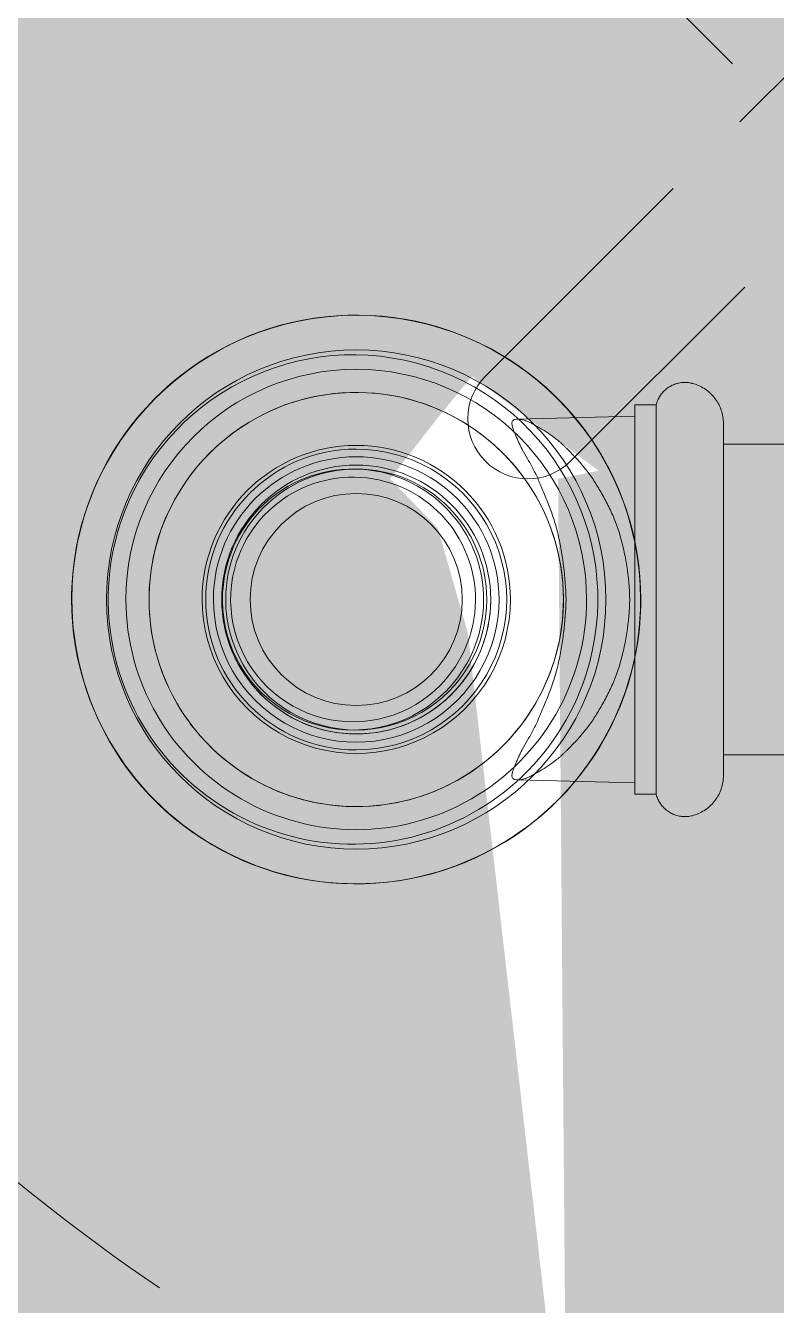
# Model space of a CAD drawing. Header units: metres. Extents: x 149 to 429, y -3 to 162.
# Drawn here: x 364.7125 to 364.8046, y 82.3002 to 82.4571 of the extents above; entities that cross this region are included whole.
import ezdxf

# ---------------------------------------------------------------- set-up
doc = ezdxf.new("R2010")
doc.units = ezdxf.units.M
doc.layers.add('1053_ARQ_BASE_MATADOURO_dwg', color=7, linetype='Continuous', lineweight=5, true_color=0x767676)
doc.layers.add('A-EQUIPAMENTOS', color=7, linetype='Continuous', lineweight=5)
doc.layers.add('P-SANR-FIXT', color=7, linetype='Continuous', lineweight=5)

# ---------------------------------------------------------------- blocks, each defined once
blk = doc.blocks.new('USO_ESG_Cuba lavatório redonda - Uso geral-3627472-TÉRREO 1_20 - Dependente 2')
at = {"layer": 'P-SANR-FIXT', "color": 9, "true_color": 0xc0c0c0}
for centre, radius, start, end in [((-2.759870525399777e-15, -0.1600000000000002), 0.1599999999999999, 4.198332179531842e-13, 180.0000000000002), ((-2.727719265099044e-15, -0.1600000000000002), 0.1599999999999999, 4.198332179531842e-13, 180.0000000000002), ((-1.082867129298393e-15, -0.1600000000000002), 0.03059999999999997, 2.035554996136651e-13, 179.9999999999997), ((-1.082867129298393e-15, -0.1600000000000002), 0.03059999999999997, 2.035554996136651e-13, 180), ((-1.006728034269599e-15, -0.1603933675611828), 0.03000000000000002, 71.95787334264227, 251.9578733426417), ((-1.016502325472863e-15, -0.1603933675611828), 0.02999999999999999, 71.95787334264188, 251.9578733426412), ((-1.006728034269599e-15, -0.1603933675611828), 0.03000000000000002, 251.9578733426417, 71.95787334264185), ((-1.016502325472863e-15, -0.1603933675611828), 0.02999999999999999, 251.9578733426413, 71.95787334264146), ((-1.082867129298393e-15, -0.1600000000000002), 0.01843797686954812, 359.9999999999994, 179.9999999999996), ((-8.973071154472225e-16, -0.1603933675611828), 0.01600000000000001, 71.95787334264227, 251.9578733426417), ((-3.062975324006055e-16, -0.1603933675611831), 0.01599999999999999, 71.95787334264182, 251.9578733426412), ((-1.016502325472863e-15, -0.1603933675611828), 0.01500000000000064, 71.95787334264223, 251.9578733426417), ((-9.252687152480522e-16, -0.1603933675611828), 0.01500000000000063, 71.95787334264182, 251.9578733426413), ((-8.973071154472225e-16, -0.1603933675611828), 0.01600000000000001, 251.9578733426416, 71.95787334264186), ((-3.062975324006055e-16, -0.1603933675611831), 0.016, 251.9578733426413, 71.95787334264149), ((-1.016502325472863e-15, -0.1603933675611828), 0.01500000000000064, 251.9578733426417, 71.95787334264188), ((-9.252687152480522e-16, -0.1603933675611828), 0.01500000000000063, 251.9578733426413, 71.95787334264143), ((-2.759870525399777e-15, -0.1600000000000002), 0.1600000000000002, 179.9999999999998, 359.9999999999992), ((-2.727719265099044e-15, -0.1600000000000002), 0.1599999999999999, 180.0000000000002, 0), ((-1.082867129298393e-15, -0.1600000000000002), 0.03059999999999998, 180.0000000000008, 2.035554996136651e-13), ((-1.082867129298393e-15, -0.1600000000000002), 0.03059999999999998, 180.0000000000005, 2.035554996136651e-13), ((-1.082867129298393e-15, -0.1600000000000002), 0.01843797686954813, 180.0000000000007, 359.9999999999993)]:
    blk.add_arc(centre, radius, start, end, dxfattribs=at)
blk = doc.blocks.new('USO_ESG_Sifão de Uso Geral - Sifão para lavatório-3627474-TÉRREO 1_20 - Dependente 2')
at = {"layer": 'P-SANR-FIXT', "color": 9, "true_color": 0xc0c0c0}
for p, q in [((1.117017536812876e-16, 5.498934640968401e-17), (-0.03457092903812933, 5.498934640968401e-17)), ((-0.03, 0), (1.83697019872103e-18, 0)), ((-4.851272572342306e-16, 0), (0.03, 0)), ((1.83697019872103e-18, 9.702447179016361e-17), (0.03, 9.702447179016361e-17)), ((0.03457092903812933, 5.498934640968401e-17), (0, 5.498934640968401e-17)), ((-0.03, -9.702447179016361e-17), (-2.986097890972044e-16, -9.702447179016361e-17)), ((1.071815570673971e-16, -0.01488819227461761), (-0.033171959091578, -0.01488819227461761)), ((0.03, -0.01413148976521754), (-0.03, -0.01413148976521754)), ((0.03, -0.01413148976521754), (-0.03, -0.01413148976521754)), ((7.008652269441876e-17, -0.01413148976521748), (-0.01907023710242991, -0.01413148976521748)), ((-0.0190500000000693, -0.01413148976531411), (-0.0190500000000693, -0.03360244957836294)), ((-0.01904999999999815, -0.01413148976521754), (0.01904999999999815, -0.01413148976521754)), ((-0.01904999999999815, -0.01413148976521754), (0.01904999999999815, -0.01413148976521754)), ((0.016, -0.01413148976521754), (-0.016, -0.01413148976521754)), ((0.016, -0.01413148976521754), (-0.016, -0.01413148976521754)), ((0.01907023710242991, -0.0141314897652176), (6.161763616794731e-17, -0.0141314897652176)), ((0.033171959091578, -0.01488819227461761), (0, -0.01488819227461761)), ((0.01904999999986139, -0.03360245495825475), (0.01904999999986139, -0.01413148976531411)), ((8.661281879615325e-17, -0.01695898247440039), (-0.0295564002559263, -0.01695898247440039)), ((-2.008279476775108e-16, -0.01695898247440039), (-0.02955640025592638, -0.01695898247440039)), ((-0.01907023710242991, -0.0169589824744004), (0, -0.0169589824744004)), ((-6.161763616794731e-17, -0.0169589824744004), (0.01907023710242991, -0.0169589824744004)), ((0.02955640025592633, -0.01695898247440039), (2.760231008520435e-17, -0.01695898247440039)), ((0.02955640025592635, -0.01695898247440039), (1.004139738387554e-16, -0.01695898247440039)), ((-0.0190500000000693, -0.07289266715766207), (-0.0190500000000693, -0.1149999987482661)), ((0.01904999999986139, -0.1149999987482661), (0.01904999999986139, -0.1027178877680726)), ((-0.01904999999999815, -0.1149999987483077), (-2.357107084578138e-16, -0.1149999987483077)), ((-0.01904999999999815, -0.1149999987483078), (-3.080558083437078e-16, -0.1149999987483078)), ((-2.548156674343193e-16, -0.1149999987483077), (-0.016, -0.1149999987483077)), ((-2.018911183307828e-16, -0.1149999987483077), (-0.016, -0.1149999987483077)), ((1.16647607618662e-18, -0.1149999987483076), (0.004930502809202529, -0.1149999987483076)), ((-1.896172160767075e-16, -0.1149999987483077), (0.00493050280920237, -0.1149999987483077)), ((0.004141104721640181, -0.1149999987483078), (-1.553396844279053e-16, -0.1149999987483078)), ((0.004141104721640325, -0.1149999987483077), (-2.939152317954768e-18, -0.1149999987483077)), ((0.01840088699080494, -0.1149999987483076), (0.01904999999999815, -0.1149999987483076)), ((0.01840088699080493, -0.1149999987483077), (0.01904999999999815, -0.1149999987483077)), ((-0.02388009809954056, -0.1232404111361615), (-0.02388009809954056, -0.1258568159529208)), ((6.655383194683221e-17, -0.1232404111362354), (-0.02271132290724606, -0.1232404111362354)), ((-1.543174516859148e-16, -0.1232404111362354), (-0.02271132290724613, -0.1232404111362354)), ((0.02271132290724609, -0.1232404111362354), (2.120978779225034e-17, -0.1232404111362354)), ((0.0227113229072461, -0.1232404111362354), (7.715872584295738e-17, -0.1232404111362354)), ((0.02388009809933265, -0.1258568159529208), (0.02388009809933265, -0.1232404111361615)), ((6.655383194683221e-17, -0.1258568159528276), (-0.02388009809944648, -0.1258568159528276)), ((-0.02248571544004553, -0.1258568159529208), (-0.02210700252936112, -0.1402763056802094)), ((-0.02248571543990065, -0.1258568159528275), (5.636792527574945e-18, -0.1258568159528275)), ((0.02388009809944648, -0.1258568159528276), (2.120978779225034e-17, -0.1258568159528276)), ((-3.649913015823008e-16, -0.1258568159528275), (0.0224857154399019, -0.1258568159528275)), ((0.02210700252908391, -0.1402763056802094), (0.02248571543976832, -0.1258568159529208))]:
    blk.add_line(p, q, dxfattribs=at)
at = {"layer": 'P-SANR-FIXT', "color": 254, "true_color": 0xd3d3d3}
for p, q in [((-0.0190500000000693, -0.03360244957836294), (-0.0190500000000693, -0.04553576000822213)), ((-0.0190500000000693, -0.05263649293222261), (-0.0190500000000693, -0.07289266715766207)), ((0.01904999999986139, -0.08470074075118901), (0.01904999999986139, -0.06375625427539454)), ((0.016, -0.1149999987483078), (0.004141104721640181, -0.1149999987483078)), ((0.016, -0.1149999987483077), (0.004141104721640325, -0.1149999987483077)), ((0.004930502809202529, -0.1149999987483076), (0.01840088699080494, -0.1149999987483076)), ((0.00493050280920237, -0.1149999987483077), (0.01840088699080493, -0.1149999987483077)), ((-0.02271132290724606, -0.1232404111362354), (-0.02388009809944648, -0.1232404111362354)), ((0.02388009809944648, -0.1232404111362354), (0.02271132290724609, -0.1232404111362354))]:
    blk.add_line(p, q, dxfattribs=at)
at = {"layer": 'P-SANR-FIXT', "color": 9, "true_color": 0xc0c0c0, "flags": 128}
for points in [[(-0.03317195909167749, -0.01488819227454733), (-0.03397111899026004, -0.008124904594814871), (-0.03449918027495496, -0.001335068951728317), (-0.03457092903823013, 0)], [(0.03457092903802222, 0), (0.03409619888043926, -0.00679377274116705), (0.03335017000780572, -0.01356312704590418), (0.03317195909146958, -0.01488819227454733)], [(-0.03107743835367255, -0.01695898247430996), (-0.03117822241708837, -0.01693979286331378), (-0.03127815848430983, -0.01691658831435197), (-0.03137708667889347, -0.01688940594970373), (-0.03147484873674166, -0.01685828925551104), (-0.03157128825947621, -0.01682328801178228), (-0.03166625096441603, -0.01678445821283167), (-0.03175958493164417, -0.01674186197829368), (-0.03185114084650068, -0.01669556745318732), (-0.03194077223916484, -0.01664564869855531), (-0.03202833571848514, -0.01659218557378663), (-0.03211369120158179, -0.01653526360868236), (-0.03219670213797417, -0.01647497386609612), (-0.03227723572774831, -0.01641141279681251), (-0.03235516313452645, -0.01634468208486178), (-0.03243035969088269, -0.01627488848548819), (-0.03250270509835282, -0.01620214365313877), (-0.03257208361995945, -0.01612656396432358), (-0.03263838426462862, -0.01604827033021902), (-0.0327015009655077, -0.01596738800414278), (-0.0327613327494124, -0.01588404638029642), (-0.03281778389830397, -0.01579837878779545), (-0.0328707641023113, -0.01571052227638283), (-0.03292018860429798, -0.01562061739756864), (-0.03296597833576653, -0.01552880798036385), (-0.03300806004292135, -0.01543524090008395), (-0.03304636640386107, -0.01534006584368726), (-0.03308083613676117, -0.01524343507150952), (-0.03311141409724551, -0.01514550317206813), (-0.03313805136723331, -0.01504642681520309), (-0.03316070533262846, -0.0149463645024458), (-0.03317195909167749, -0.01488819227454733)], [(0.03317195909146958, -0.01488819227454733), (0.03315162239284346, -0.01498875114935036), (0.03312728067905701, -0.01508841633699558), (0.03309897289146756, -0.01518702839383987), (0.03306674431665269, -0.01528442956211693), (0.03303064651336426, -0.01538046402067739), (0.03299073723047313, -0.01547497813461996), (0.03294708031417176, -0.01556782070173467), (0.03289974560637529, -0.01565884319381767), (0.03284880883231126, -0.01574789999396635), (0.03279435148020875, -0.01583484863068661), (0.03273646067003756, -0.01591955000451526), (0.0326752290149012, -0.01600186861117727), (0.03261075447217299, -0.01608167275878295), (0.03254314018749392, -0.01615883477740172), (0.03247249432934514, -0.01623323122447764), (0.03239892991585857, -0.01630474308151279), (0.03232256463462781, -0.01637325594479044), (0.03224352065357889, -0.0164386602083363), (0.03216192442643533, -0.01650085123925637), (0.03207790648958962, -0.01655972954503559), (0.03199160125384624, -0.01661520093335166), (0.03190314678923423, -0.01666717666135482), (0.03181268460406773, -0.01671557357926468), (0.03172035941839277, -0.01676031426218542), (0.03162631893292946, -0.01680132713457497), (0.03153071359233127, -0.01683854658487289), (0.03143369634484043, -0.0168719130695943), (0.03133542239730014, -0.01690137320952308), (0.03123604896697871, -0.01692687987467798), (0.0311357350302751, -0.01694839225985343), (0.03107743835346464, -0.01695898247430996)], [(-0.02097019630463383, -0.1149999987482661), (-0.02074820682696518, -0.1149999987482661), (-0.02049302464427019, -0.1149999987482661), (-0.02020505799378352, -0.1149999987482661), (-0.01988476756072487, -0.1149999987482661), (-0.01953266574139489, -0.1149999987482661), (-0.01914931582366135, -0.1149999987482661), (-0.01873533108552856, -0.1149999987482661), (-0.0182913738144236, -0.1149999987482661), (-0.01781815424699144, -0.1149999987482661), (-0.01731642943390362, -0.1149999987482661), (-0.01678700202767086, -0.1149999987482661), (-0.0162307189992116, -0.1149999987482661), (-0.01564847028276072, -0.1149999987482661), (-0.01504118735202919, -0.1149999987482661), (-0.01440984173004035, -0.1149999987482661), (-0.01375544343527618, -0.1149999987482661), (-0.01307903936545044, -0.1149999987482661), (-0.01238171162258186, -0.1149999987482661), (-0.01166457578241643, -0.1149999987482661), (-0.01092877910923871, -0.1149999987482661), (-0.01017549872099244, -0.1149999987482661), (-0.009405939705334277, -0.1149999987482661), (-0.00862133319271943, -0.1149999987482661), (-0.007822934386103226, -0.1149999987482661), (-0.007012020553218827, -0.1149999987482661), (-0.006189888983371566, -0.1149999987482661), (-0.005357854911452705, -0.1149999987482661), (-0.004517249414647631, -0.1149999987482661), (-0.003669417282531504, -0.1149999987482661), (-0.002815714865403606, -0.1149999987482661), (-0.001957507905226521, -0.1149999987482661), (-0.001096169349932461, -0.1149999987482661), (-0.0002330771574726896, -0.1149999987482661), (-1.386069925501943e-13, -0.1149999987482661)], [(-1.386069925501943e-13, -0.1149999987482661), (-0.0008633289439450892, -0.1149999987482661), (-0.001725276745720476, -0.1149999987482661), (-0.002584464472690525, -0.1149999987482661), (-0.003439517607891867, -0.1149999987482661), (-0.004289068248617514, -0.1149999987482661), (-0.005131757295021271, -0.1149999987482661), (-0.005966236624584236, -0.1149999987482661), (-0.006791171248215869, -0.1149999987482661), (-0.007605241446534274, -0.1149999987482661), (-0.008407144880919986, -0.1149999987482661), (-0.009195598676986994, -0.1149999987482661), (-0.00996934147672855, -0.1149999987482661), (-0.01072713545677361, -0.1149999987482661), (-0.01146776830845702, -0.1149999987482661), (-0.01219005517713922, -0.1149999987482661), (-0.01289284055793414, -0.1149999987482661), (-0.01357500014424131, -0.1149999987482661), (-0.01423544262617161, -0.1149999987482661), (-0.01487311143651023, -0.1149999987482661), (-0.01548698644144479, -0.1149999987482661), (-0.01607608557176173, -0.1149999987482661), (-0.01663946639444166, -0.1149999987482661), (-0.0171762276205649, -0.1149999987482661), (-0.0176855105464776, -0.1149999987482661), (-0.01816650042828806, -0.1149999987482661), (-0.01861842778470309, -0.1149999987482661), (-0.01904056962834329, -0.1149999987482661), (-0.01943225062241836, -0.1149999987482661), (-0.0197928441608221, -0.1149999987482661), (-0.02012177337074609, -0.1149999987482661), (-0.02041851203580227, -0.1149999987482661), (-0.02068258543722877, -0.1149999987482661), (-0.02091357111401067, -0.1149999987482661)], [(-1.386069925501943e-13, -0.1149999987482661), (0.0008633289437371787, -0.1149999987482661), (0.001725276745512565, -0.1149999987482661), (0.002584464472482614, -0.1149999987482661), (0.003439517607614653, -0.1149999987482661)], [(0.00366941728225429, -0.1149999987482661), (0.002815714865126392, -0.1149999987482661), (0.001957507904949307, -0.1149999987482661), (0.001096169349724551, -0.1149999987482661), (0.0002330771572647791, -0.1149999987482661), (-1.386069925501943e-13, -0.1149999987482661)], [(0.01768551054620039, -0.1149999987482661), (0.01816650042801084, -0.1149999987482661), (0.01861842778442588, -0.1149999987482661), (0.01904056962813538, -0.1149999987482661), (0.01943225062221045, -0.1149999987482661), (0.01979284416054488, -0.1149999987482661), (0.02012177337046887, -0.1149999987482661), (0.02041851203552505, -0.1149999987482661), (0.02068258543695156, -0.1149999987482661), (0.02091357111373345, -0.1149999987482661)], [(0.02097019630442592, -0.1149999987482661), (0.02074820682668797, -0.1149999987482661), (0.02049302464399298, -0.1149999987482661), (0.02020505799357561, -0.1149999987482661), (0.01988476756051696, -0.1149999987482661), (0.01953266574118697, -0.1149999987482661), (0.01914931582338413, -0.1149999987482661), (0.01873533108525135, -0.1149999987482661), (0.01829137381414639, -0.1149999987482661), (0.01781815424678353, -0.1149999987482661)], [(-1.386069925501943e-13, -0.1251177860310894), (-0.001394916511742304, -0.1251456880816371), (-0.002787601454439027, -0.1252293495961458), (-0.004175826829491416, -0.1253686367340401), (-0.005557371772402621, -0.1255633266653131), (-0.006930026105967955, -0.1258131079278552), (-0.008291593876139269, -0.126117580925053), (-0.009639896864880575, -0.1264762585649063), (-0.01097277807502505, -0.1268885670396925), (-0.01228810518096543, -0.1273538467436832), (-0.01358377393991068, -0.1278713533287755), (-0.01485771155830335, -0.1284402588948484), (-0.01610788000778393, -0.1290596533142914), (-0.01733227928529668, -0.1297285456880712), (-0.01852895061338641, -0.1304458659312568), (-0.01969597957299375, -0.1312104664845385), (-0.02083149916694692, -0.1320211241498007), (-0.02193369280611078, -0.1328765420482229), (-0.02300079721569818, -0.1337753516930079), (-0.0240311052562689, -0.1347161151810367), (-0.02502296865477238, -0.1356973274909717), (-0.02597480064147658, -0.136717418892662), (-0.02688507848806985, -0.1377747574575937), (-0.02775234594430258, -0.1388676516691365), (-0.02857521556713909, -0.1399943531303699), (-0.02935237094082586, -0.1411530593588163), (-0.0300825687825396, -0.1423419166718221), (-0.03076464093146697, -0.1435590231513619), (-0.03139749621764259, -0.144802431686462), (-0.03198012220770415, -0.1460701530889462), (-0.03251158682423793, -0.1473601592750219), (-0.03299103983732857, -0.1486703865099302), (-0.03341771422436304, -0.1499987387094261), (-0.03379092739732623, -0.1513430907936523), (-0.03411008229495474, -0.1527012920857822), (-0.03437466833725394, -0.1540711697536317), (-0.03458426224300201, -0.1554505322852296), (-0.03473852870684514, -0.1568371729944655), (-0.03483722093522137, -0.1582288735525188), (-0.03488018104166786, -0.1596234075348119), (-0.03486734029908548, -0.1610185439845955), (-0.0347987192500701, -0.1624120509815246), (-0.03467442767357752, -0.1638016992113429), (-0.03449466440958568, -0.1651852655334882), (-0.03425971704099157, -0.166560536536916), (-0.03396996143350534, -0.1679253120812311), (-0.03362586113430389, -0.1692774088168895), (-0.03322796663041409, -0.1706146636776786), (-0.03277691446814261, -0.1719349373409023), (-0.03227342623473033, -0.1732361176502804), (-0.0317183074041026, -0.1745161229949103), (-0.03111244604768563, -0.1757729056394383), (-0.03045681141465502, -0.1770044549997587), (-0.02975245238043845, -0.1782088008592506), (-0.02900049576922447, -0.1793840165219481), (-0.02820214455130936, -0.1805282218929424), (-0.02735867591819242, -0.1816395864883711), (-0.0264714392397862, -0.1827163323614117), (-0.02554185390561252, -0.1837567369485765), (-0.02457140705372695, -0.1847591358245263), (-0.02356165119229208, -0.1857219253648495), (-0.02251420171511654, -0.1866435653116773), (-0.02143073431788198, -0.1875225812375618), (-0.02031298231748388, -0.1883575669047059), (-0.01916273387857491, -0.1891471865139996), (-0.01798182915334037, -0.1898901768426178), (-0.01677215733727772, -0.1905853492646326), (-0.01553565364735623, -0.1912315916520081), (-0.01427429622574473, -0.1918278701555624), (-0.01299010297520599, -0.1923732308561917), (-0.01168512833087061, -0.1928668012935676), (-0.01036145997407311, -0.1933077918598297), (-0.00902121549150761, -0.1936954970646526), (-0.007666538988643151, -0.1940292966621197), (-0.006299597658784842, -0.1943086566438429), (-0.004922578316582258, -0.1945331300940292), (-0.003537683899103832, -0.1947023579026132), (-0.002147129942100583, -0.1948160693414469), (-0.0007531410352015883, -0.1948740824961988), (-1.386069925501943e-13, -0.1948822139689765)], [(-1.386069925501943e-13, -0.1948822139689765), (0.00139491651146509, -0.1948543119182901), (0.002787601454161813, -0.1947706504037815), (0.004175826829214202, -0.1946313632661644), (0.005557371772125407, -0.1944366733346142), (0.006930026105690741, -0.1941868920720721), (0.008291593875862055, -0.1938824190748743), (0.009639896864672665, -0.1935237414351595), (0.01097277807474784, -0.193111432960512), (0.01228810518068822, -0.1926461532563826), (0.01358377393970277, -0.1921286466712903), (0.01485771155809544, -0.1915597411052175), (0.01610788000757602, -0.1909403466856358), (0.01733227928508877, -0.190271454311856), (0.01852895061310919, -0.1895541340686705), (0.01969597957278584, -0.1887895335155274), (0.02083149916673901, -0.1879788758501265), (0.02193369280583356, -0.1871234579519816), (0.02300079721542097, -0.1862246483069193), (0.02403110525599168, -0.1852838848190291), (0.02502296865456447, -0.1843026725089556), (0.02597480064119936, -0.1832825811072653), (0.02688507848786194, -0.1822252425426108), (0.02775234594402537, -0.1811323483307908), (0.02857521556686188, -0.1800056468695573), (0.02935237094061795, -0.178846940641111), (0.03008256878226239, -0.1776580833281052), (0.03076464093118975, -0.1764409768487039), (0.03139749621736537, -0.1751975683134653), (0.03198012220749624, -0.173929846910981), (0.03251158682396071, -0.1726398407249053), (0.03299103983712066, -0.1713296134899971), (0.03341771422408583, -0.1700012612905011), (0.03379092739711832, -0.1686569092062749), (0.03411008229467753, -0.1672987079141451), (0.03437466833697672, -0.1659288302462956), (0.0345842622427941, -0.1645494677148363), (0.03473852870656793, -0.1631628270054618), (0.03483722093494417, -0.1617711264476857), (0.03488018104145995, -0.1603765924651154), (0.03486734029887757, -0.1589814560153318), (0.03479871924979289, -0.1575879490185413), (0.03467442767336961, -0.1561983007885843), (0.03449466440930846, -0.154814734466439), (0.03425971704078366, -0.1534394634631499), (0.03396996143329743, -0.1520746879186962), (0.03362586113409598, -0.1507225911830377), (0.03322796663013687, -0.1493853363223872), (0.03277691446786539, -0.1480650626591636), (0.03227342623452242, -0.1467638823497855), (0.03171830740382538, -0.145483877005017), (0.03111244604740841, -0.144227094360489), (0.03045681141437781, -0.1429955450004458), (0.02975245238023054, -0.1417911991406767), (0.02900049576894726, -0.1406159834781178), (0.02820214455103215, -0.1394717781069849), (0.02735867591791521, -0.1383604135116948), (0.02647143923957829, -0.1372836676385155), (0.0255418539053353, -0.1362432630513507), (0.02457140705351903, -0.1352408641754009), (0.02356165119201487, -0.1342780746352164), (0.02251420171483933, -0.1333564346883886), (0.02143073431760477, -0.132477418762504), (0.02031298231720666, -0.1316424330954986), (0.0191627338782977, -0.1308528134860662), (0.01798182915306315, -0.130109823157448), (0.0167721573370005, -0.1294146507354333), (0.01553565364714832, -0.1287684083479191), (0.01427429622553682, -0.1281721298445034), (0.01299010297492878, -0.1276267691437355), (0.0116851283306627, -0.1271331987063597), (0.0103614599737959, -0.1266922081400975), (0.0090212154912997, -0.1263045029352746), (0.007666538988435241, -0.1259707033379462), (0.006299597658576931, -0.1256913433560843), (0.004922578316305044, -0.1254668699060367), (0.003537683898826618, -0.125297642097314), (0.002147129941892672, -0.1251839306586189), (0.0007531410349243743, -0.1251259175037285), (-1.386069925501943e-13, -0.1251177860310894)], [(-1.386069925501943e-13, -0.1346060849038579), (-0.001015485757176066, -0.1346263973275483), (-0.002029346953700769, -0.1346873021024876), (-0.003039961627942467, -0.1347887017944744), (-0.004045713012150736, -0.1349304341855081), (-0.005044992118585652, -0.1351122725338151), (-0.006036200313726841, -0.1353339259369997), (-0.007017751876057628, -0.1355950397969315), (-0.007988076532503692, -0.1358951963870637), (-0.008945621970476896, -0.1362339155207967), (-0.009888856321573986, -0.1366106553200531), (-0.01081627061207892, -0.137024813081156), (-0.01172638117694223, -0.1374757262402269), (-0.01261773203342582, -0.1379626734325582), (-0.0134888972103241, -0.1384848756462401), (-0.01433848302915794, -0.139041497469207), (-0.0151651303338067, -0.1396316484254094), (-0.01596751666504406, -0.1402543843990003), (-0.01674435837581932, -0.1409087091455676), (-0.01749441268506653, -0.1415935758845899), (-0.01821647966609107, -0.1423078889758876), (-0.01890940416551421, -0.143050505670784), (-0.01957207765215171, -0.143820237940886), (-0.02020343998958942, -0.1446158543786631), (-0.02080248113301004, -0.1454360821677456), (-0.02136824274417249, -0.1462796091185072), (-0.02189981972523692, -0.1471450857679607), (-0.02239636166644541, -0.1480311275377306), (-0.02285707420668823, -0.148936316950517), (-0.02328122030404484, -0.149859205895766), (-0.02366812141532937, -0.1507983179482872), (-0.02401715858131411, -0.1517521507294237), (-0.02432777341693782, -0.1527191783098049), (-0.02459946900483574, -0.1536978536518782), (-0.02483181068976555, -0.1546866110834897), (-0.02502442677489962, -0.1556838688040374), (-0.02517700911540942, -0.1566880314137714), (-0.02528931361204504, -0.1576974924666574), (-0.02536116060172972, -0.1587106370405665), (-0.02539243514461487, -0.1597258443199389), (-0.0253830872080116, -0.1607414901902299), (-0.02533313174657487, -0.1617559498341572), (-0.02524264867860165, -0.1627676003329387), (-0.02511178275740367, -0.1637748232615693), (-0.02494074334073466, -0.1647760072782774), (-0.02472980405515355, -0.1657695507023371), (-0.02447930235844215, -0.166753864075803), (-0.02418963900000818, -0.1677273727076416), (-0.02386127737927345, -0.1686885191913883), (-0.02349474280495815, -0.1696357658981335), (-0.02309062165401356, -0.1705675974348553), (-0.02264956043415368, -0.171482523069904), (-0.02217226474929266, -0.1723790791175965), (-0.02165949817066012, -0.173255831279427), (-0.02111208101539632, -0.1741113769387059), (-0.02053088903415191, -0.174944347405577), (-0.0199168520102563, -0.1757534101043748), (-0.019270952271633, -0.1765372707073402), (-0.01859422312045172, -0.1772946752052707), (-0.0178877471788539, -0.178024411912193), (-0.01715265465747416, -0.1787253134048908), (-0.01639012154786651, -0.1793962583906341), (-0.01560136774008279, -0.180036173500615), (-0.01478765507191783, -0.1806440350072884), (-0.01395028531030657, -0.1812188704617362), (-0.0130905980680609, -0.1817597602499467), (-0.0122099686613521, -0.1822658390634351), (-0.01130980590953277, -0.1827362972842042), (-0.01039154988090195, -0.1831703822796109), (-0.00945666958912625, -0.1835673996060297), (-0.008506660643366195, -0.1839267141204804), (-0.007543042855226486, -0.1842477509964789), (-0.00656735780758936, -0.1845299966435559), (-0.005581166388518978, -0.1847729995287809), (-0.00458604629370202, -0.18497637089932), (-0.0035835895031767, -0.1851397854045041), (-0.002575399733805534, -0.1852629816157441), (-0.001563089874422258, -0.1853457624455397), (-0.0005482794045537958, -0.1853879954623943), (-1.386069925501943e-13, -0.1853939150960694)], [(-1.386069925501943e-13, -0.1853939150960694), (0.001015485756898852, -0.1853736026725175), (0.002029346953492859, -0.1853126978974396), (0.003039961627734556, -0.1852112982054528), (0.004045713011873522, -0.1850695658145578), (0.005044992118239134, -0.1848877274662507), (0.006036200313449627, -0.1846660740629275), (0.007017751875780414, -0.1844049602031344), (0.007988076532226478, -0.1841048036128635), (0.008945621970199682, -0.1837660844791306), (0.009888856321296772, -0.1833893446798742), (0.010816270611871, -0.1829751869187712), (0.01172638117666502, -0.1825242737597004), (0.01261773203321791, -0.1820373265675076), (0.01348889721011619, -0.1815151243538257), (0.01433848302888073, -0.1809585025307202), (0.01516513033359879, -0.1803683515746565), (0.01596751666476685, -0.179745615600927), (0.01674435837554211, -0.1790912908544982), (0.01749441268478931, -0.1784064241153374), (0.01821647966581386, -0.1776921110240397), (0.01890940416523699, -0.1769494943291433), (0.0195720776518745, -0.1761797620590413), (0.02020343998938151, -0.1753841456212642), (0.02080248113273283, -0.1745639178321817), (0.02136824274389528, -0.1737203908814201), (0.02189981972495971, -0.1728549142321052), (0.0223963616661682, -0.1719688724621967), (0.02285707420641102, -0.1710636830496875), (0.02328122030376762, -0.1701407941041612), (0.02366812141512146, -0.1692016820516401), (0.02401715858103689, -0.1682478492705035), (0.0243277734166606, -0.1672808216901223), (0.02459946900455853, -0.1663021463481877), (0.02483181068955764, -0.1653133889164375), (0.02502442677462241, -0.1643161311958898), (0.0251770091150629, -0.1633119685862945), (0.02528931361183713, -0.1623025075332698), (0.02536116060152181, -0.1612893629594994), (0.02539243514433765, -0.1602741556799883), (0.02538308720773439, -0.159258509809836), (0.02533313174636696, -0.1582440501659086), (0.02524264867832444, -0.1572323996669886), (0.02511178275712646, -0.1562251767383579), (0.02494074334052675, -0.1552239927216499), (0.02472980405487633, -0.1542304492977288), (0.02447930235823424, -0.1532461359241243), (0.02418963899966166, -0.1522726272922857), (0.02386127737899624, -0.1513114808085389), (0.02349474280468094, -0.1503642341019324), (0.02309062165373634, -0.1494324025652106), (0.02264956043394577, -0.1485174769301619), (0.02217226474908475, -0.1476209208824694), (0.0216594981703829, -0.1467441687206389), (0.02111208101511911, -0.1458886230612214), (0.0205308890338747, -0.1450556525943502), (0.01991685200997909, -0.1442465898956911), (0.01927095227142508, -0.143462729292587), (0.0185942231202438, -0.1427053247947952), (0.01788774717857668, -0.1419755880880115), (0.01715265465726625, -0.1412746865951751), (0.0163901215475893, -0.1406037416092931), (0.01560136773980557, -0.1399638264993122), (0.01478765507170992, -0.1393559649926388), (0.01395028531002936, -0.1387811295383297), (0.01309059806785299, -0.1382402397502578), (0.01220996866114419, -0.1377341609367694), (0.01130980590925556, -0.1372637027158617), (0.01039154988062473, -0.1368296177204549), (0.00945666958891834, -0.1364326003940361), (0.008506660643158285, -0.1360732858794469), (0.007543042854949272, -0.1357522490034484), (0.006567357807312146, -0.1354700033565099), (0.005581166388241764, -0.1352270004712849), (0.004586046293424806, -0.1350236291006073), (0.003583589502899486, -0.1348602145957004), (0.002575399733597624, -0.1347370183843217), (0.001563089874145044, -0.1346542375543875), (0.0005482794042765818, -0.1346120045376716), (-1.386069925501943e-13, -0.1346060849038579)]]:
    blk.add_lwpolyline(points, dxfattribs=at)
at = {"layer": 'P-SANR-FIXT', "color": 254, "true_color": 0xd3d3d3, "flags": 128}
for points in [[(-0.02650502393966399, -0.1188205461132857), (-0.02645100272312648, -0.1186249587088049), (-0.02638920330775982, -0.1184316880260903), (-0.02631972455936757, -0.1182410432565921), (-0.02624267762925338, -0.1180533293915523), (-0.02615818577590308, -0.1178688467330001), (-0.02606638416837068, -0.1176878904140325), (-0.02596741966970494, -0.117510749925749), (-0.02586145060173331, -0.117337708655413), (-0.02574864649265856, -0.1171690434320979), (-0.02562918780476539, -0.1170050240843924), (-0.0255032656466723, -0.1168459130078081), (-0.02537108146680221, -0.1166919647464634), (-0.02523284673167564, -0.1165434255847475), (-0.02508878258743244, -0.116400533153399), (-0.02493911950596812, -0.1162635160500006), (-0.02478409691630859, -0.1161325934727785), (-0.02462396282143109, -0.1160079748696506), (-0.0244589734017789, -0.1158898596040439), (-0.02428939260533116, -0.1157784366348518), (-0.02411549172499017, -0.1156738842156567), (-0.02393754896515729, -0.1155763696073973), (-0.0237558489963887, -0.1154860488130755), (-0.0235706824996556, -0.1154030663263227), (-0.02338234570214936, -0.1153275549018672), (-0.02319113990227543, -0.1152596353413857), (-0.02299737098861769, -0.1151994163022264), (-0.02280134895024003, -0.115146994121516), (-0.02260338738047321, -0.1151024526636927), (-0.02240380297550419, -0.1150658631857798), (-0.02220291502797536, -0.1150372842228961), (-0.02200104491573275, -0.115016761495667), (-0.02179851558780192, -0.1150043278356538), (-0.02159565104793837, -0.1150000031342071)], [(-0.02091357111401067, -0.1149999987482661), (-0.02111109953838113, -0.1149999987482661), (-0.02127485470691099, -0.1149999987482661), (-0.02140457464628562, -0.1149999987482661), (-0.02150005183231388, -0.1149999987482661), (-0.02156113352189186, -0.1149999987482661), (-0.02158772199722844, -0.1149999987482661)], [(-0.02157171131660744, -0.1149999987482661), (-0.02151993229874715, -0.1149999987482661), (-0.021433725979884, -0.1149999987482661), (-0.02131323027175786, -0.1149999987482661), (-0.02115863794176639, -0.1149999987482661), (-0.02097019630463383, -0.1149999987482661)], [(0.003439517607614653, -0.1149999987482661), (0.0042890682483403, -0.1149999987482661), (0.00513175729481336, -0.1149999987482661), (0.005966236624307022, -0.1149999987482661), (0.006791171247938655, -0.1149999987482661), (0.007605241446326363, -0.1149999987482661), (0.008407144880642772, -0.1149999987482661), (0.00919559867670978, -0.1149999987482661), (0.009969341476451336, -0.1149999987482661), (0.0107271354564964, -0.1149999987482661), (0.01146776830824911, -0.1149999987482661), (0.01219005517693131, -0.1149999987482661), (0.01289284055772623, -0.1149999987482661), (0.0135750001440334, -0.1149999987482661), (0.01423544262589439, -0.1149999987482661), (0.01487311143623301, -0.1149999987482661), (0.01548698644116757, -0.1149999987482661), (0.01607608557148451, -0.1149999987482661), (0.01663946639416445, -0.1149999987482661), (0.01717622762028768, -0.1149999987482661), (0.01768551054620039, -0.1149999987482661)], [(0.01781815424678353, -0.1149999987482661), (0.0173164294336264, -0.1149999987482661), (0.01678700202739365, -0.1149999987482661), (0.01623071899893439, -0.1149999987482661), (0.01564847028255281, -0.1149999987482661), (0.01504118735175198, -0.1149999987482661), (0.01440984172976314, -0.1149999987482661), (0.01375544343506827, -0.1149999987482661), (0.01307903936517323, -0.1149999987482661), (0.01238171162230465, -0.1149999987482661), (0.01166457578213922, -0.1149999987482661), (0.0109287791090308, -0.1149999987482661), (0.01017549872071522, -0.1149999987482661), (0.009405939705057063, -0.1149999987482661), (0.008621333192442217, -0.1149999987482661), (0.007822934385826012, -0.1149999987482661), (0.007012020552941613, -0.1149999987482661), (0.006189888983094352, -0.1149999987482661), (0.005357854911175491, -0.1149999987482661), (0.004517249414370417, -0.1149999987482661), (0.00366941728225429, -0.1149999987482661)], [(0.02091357111373345, -0.1149999987482661), (0.02111109953810392, -0.1149999987482661), (0.02127485470656448, -0.1149999987482661), (0.02140457464600841, -0.1149999987482661), (0.02150005183203666, -0.1149999987482661), (0.02156113352168395, -0.1149999987482661), (0.02158772199695122, -0.1149999987482661)], [(0.02157171131633022, -0.1149999987482661), (0.02151993229846994, -0.1149999987482661), (0.02143372597967609, -0.1149999987482661), (0.02131323027154995, -0.1149999987482661), (0.02115863794148918, -0.1149999987482661), (0.02097019630442592, -0.1149999987482661)], [(0.02158898019776789, -0.1149999987482661), (0.02179185024899198, -0.1150040566904372), (0.02199439575138858, -0.1150162240248763), (0.02219629267542132, -0.1150364812864489), (0.02239721802902713, -0.1150647960681472), (0.0225968503744818, -0.1151011230719585), (0.02279487034263184, -0.115145404182743), (0.02299096114386921, -0.1151975685599915), (0.02318480907460125, -0.1152575327518989), (0.02337610401970105, -0.1153252008284271), (0.0235645399477502, -0.1154004645354358), (0.02374981540170757, -0.1154832034665553), (0.02393163398029137, -0.1155732852576519), (0.02410970481250024, -0.1156705657965405), (0.02428374302305547, -0.1157748894555673), (0.02445347018800221, -0.1158860893388839), (0.02461861477998446, -0.1160039875505143), (0.02477891260298584, -0.1161283954784984), (0.02493410721452656, -0.1162591140966397), (0.02508395033656379, -0.1163959342827471), (0.02522820225176911, -0.1165386371543409), (0.02536663218809354, -0.1166869944165563), (0.02549901868718498, -0.1168407687300063), (0.02562514995866768, -0.1169997140882089), (0.02574482421952144, -0.1171635762127553), (0.02585785001655077, -0.1173320929590125), (0.02596404653249847, -0.1175049947363801), (0.02606324387552631, -0.1176820049386646), (0.02615528335116196, -0.1178628403873448), (0.02624001771594976, -0.1180472117842623), (0.02631731141280543, -0.1182348241745683), (0.02638704078835181, -0.1184253774184043), (0.02644909429050313, -0.1186185666713125), (0.02650337264685222, -0.118814082871718)], [(-0.02388009809954056, -0.1232404111361615), (-0.02402023846770644, -0.1232017043841825), (-0.02415871888116308, -0.1231574244733187), (-0.02429531780102771, -0.1231076422422775), (-0.02442981669792189, -0.1230524373317261), (-0.0245620004025086, -0.1229918980578819), (-0.02469165744889106, -0.1229261212707177), (-0.0248185804137147, -0.1228552121989989), (-0.02494256624695281, -0.1227792842821535), (-0.02506341659804875, -0.1226984589885578), (-0.02518093813200922, -0.122612865621626), (-0.02529494283953736, -0.1225226411121763), (-0.02540524833746349, -0.1224279298004021), (-0.02551167816037414, -0.1223288832042603), (-0.02561406204330106, -0.1222256597769083), (-0.02571223619394532, -0.1221184246543013), (-0.02580604355464457, -0.1220073493892051), (-0.02589533405352886, -0.1218926116785562), (-0.02597996484493451, -0.1217743950782089), (-0.0260598005375512, -0.1216528887096425), (-0.02613471341127261, -0.1215282869569666), (-0.02620458362164172, -0.1214007891564415), (-0.02626929939112852, -0.1212705992774048), (-0.02632875718834875, -0.121137925595852), (-0.02638286189349147, -0.1210029803613637), (-0.0264315269504401, -0.1208659794576575), (-0.02647467450579534, -0.1207271420566245), (-0.02651223553230466, -0.1205866902687627), (-0.02654414994057952, -0.1204448487868183), (-0.0265703666743877, -0.1203018445270711), (-0.02659084379243141, -0.1201579062657678), (-0.0266055485357103, -0.1200132642734774), (-0.02661445737970698, -0.1198681499465347), (-0.02661755607243467, -0.119722795436544), (-0.02661483965640637, -0.11957743328016), (-0.0266063124772978, -0.1194322960256803), (-0.02659198817687848, -0.1192876158617171), (-0.02657188967097318, -0.1191436242458698), (-0.0265460491128697, -0.1190005515335346), (-0.02651450784196495, -0.1188586266108738), (-0.02650502393966399, -0.1188205461132857)], [(0.02650502393938678, -0.1188205461132857), (0.02653809561015369, -0.1189621222411523), (0.02656547929196404, -0.1191049076375475), (0.02658713117696898, -0.11924867387593), (0.02660301662651873, -0.1193931909610044), (0.02661311022736772, -0.1195382276965844), (0.02661739583200924, -0.1196835520545643), (0.0266158665841791, -0.1198289315470793), (0.02660852493056791, -0.1199741335978331), (0.02659538261617781, -0.1201189259145354), (0.02657646066581838, -0.1202630768606454), (0.02655178935077165, -0.1204063558248981), (0.02652140813965598, -0.1205485335920785), (0.02648536563605285, -0.1206893827076958), (0.02644371950026325, -0.1208286778430749), (0.02639653635720333, -0.1209661961562888), (0.02634389168988491, -0.1211017176468537), (0.0262858697184116, -0.1212350255095928), (0.02622256326573788, -0.1213659064801836), (0.02615407360859736, -0.1214941511772398), (0.02608051031574832, -0.1216195544362159), (0.02600199107298249, -0.121741915639014), (0.02591864149413432, -0.1218610390334736), (0.02583059492086322, -0.1219767340478702), (0.025737992208783, -0.1220888155948811), (0.02564098150264126, -0.1221971043676495), (0.02553971799874707, -0.122301427127394), (0.02543436369721094, -0.1224016169800685), (0.0253250871423339, -0.1224975136430417), (0.02521206315329419, -0.122588963702352), (0.02509547254450754, -0.1226758208572097), (0.02497550183600797, -0.1227579461549365), (0.02485234295516548, -0.1228352082121819), (0.02472619293008738, -0.1229074834265761), (0.02459725357401021, -0.1229746561729975), (0.02446573116213749, -0.1230366189893062), (0.02433183610237884, -0.1230932727483552), (0.02419578259832706, -0.1231445268160023), (0.02405778830648305, -0.1231902991969248), (0.02391807398842157, -0.1232305166650483), (0.02388009809933265, -0.1232404111361615)]]:
    blk.add_lwpolyline(points, dxfattribs=at)
at = {"layer": 'P-SANR-FIXT', "color": 9, "true_color": 0xc0c0c0}
for centre, radius, start, end in [((0, -0.1600000000000024), 0.03484968565129571, 89.99999999999977, 269.9999999999992), ((0, -0.1600000000000024), 0.03484968565129571, 269.9999999999996, 89.99999999999974), ((0, -0.1600000000000024), 0.02822349525623116, 89.9999999999998, 269.9999999999992), ((0, -0.1600000000000024), 0.02822349525623115, 269.9999999999996, 89.99999999999974), ((0, -0.1600000000000024), 0.02539391509603867, 90.00000000000064, 270.0000000000001), ((0, -0.1600000000000024), 0.02539391509603854, 270, 90.00000000000021), ((0, -0.1600000000000024), 0.01888887034603921, 90.00000000000045, 269.9999999999999), ((0, -0.1600000000000024), 0.01888887034603921, 90.00000000000045, 269.9999999999999), ((0, -0.1600000000000024), 0.01888887034603919, 269.9999999999999, 90.00000000000006), ((0, -0.1600000000000024), 0.01888887034603919, 269.9999999999999, 90.00000000000006), ((0, -0.1600000000000042), 0.01750000469312063, 90.00000000000037, 269.9999999999998), ((0, -0.1600000000000042), 0.01750000469312065, 269.9999999999999, 90.00000000000006), ((0, -0.1600000000000042), 0.0164793179235524, 90.00000000000038, 269.9999999999998), ((0, -0.1600000000000024), 0.01647931792355325, 89.99999999999994, 269.9999999999992), ((0, -0.1600000000000024), 0.01599999999999953, 90.00000000000044, 269.9999999999999), ((0, -0.1600000000000024), 0.01599999999999953, 90.00000000000044, 269.9999999999999), ((0, -0.1600000000000042), 0.01647931792355416, 269.9999999999995, 89.99999999999937), ((0, -0.1600000000000024), 0.01647931792355322, 269.9999999999999, 89.99999999999991), ((0, -0.1600000000000024), 0.01599999999999952, 269.9999999999999, 90.00000000000006), ((0, -0.1600000000000024), 0.01599999999999952, 269.9999999999999, 90.00000000000006), ((0, -0.1600000000000024), 0.01300000000000002, 90.00000000000021, 269.9999999999993), ((0, -0.1600000000000024), 0.01300000000000002, 90.00000000000021, 269.9999999999993), ((0, -0.1600000000000024), 0.013, 270.0000000000004, 90.0000000000002), ((0, -0.1600000000000024), 0.013, 270.0000000000011, 90.0000000000002)]:
    blk.add_arc(centre, radius, start, end, dxfattribs=at)
for points, knots in [([(-1.467084399112185e-16, -0.1264723609770083), (-0.001390393587699272, -0.1265193046406144), (-0.003444831214353628, -0.1267052270234266), (-0.006053097951000426, -0.1271890573318729), (-0.00793067366215588, -0.1276600569157739), (-0.009712557209786329, -0.1282785435380373), (-0.01138879504234281, -0.1290376030863658), (-0.01269535237455673, -0.129738464094401), (-0.01368430472703245, -0.1303201087326956), (-0.01439875445389686, -0.1307559509830316), (-0.01508100634377096, -0.1312049601014064), (-0.01594413105958264, -0.1318394629985268), (-0.01694322169826591, -0.132673737123677), (-0.01784499528796336, -0.133528596347984), (-0.01842858643222973, -0.1341172337757285), (-0.01874851688713007, -0.1344485479776047), (-0.01898206940410105, -0.1346923625781809), (-0.01920779990655751, -0.1349366726685919), (-0.01949672719469065, -0.1352695181582223), (-0.01997262552510196, -0.135861985097526), (-0.02057038984942838, -0.136718603226776), (-0.02106371957302556, -0.1375329907415765), (-0.02135353969188658, -0.138051455080198), (-0.02150276782851678, -0.1383294290640156), (-0.02160641254581262, -0.1385259821496781), (-0.02170129298084044, -0.1387167095537992), (-0.02181532965522156, -0.1389713205951391), (-0.02198146269398613, -0.1394078274181293), (-0.02211828694501388, -0.139986762204452), (-0.02211077837862969, -0.1405406710397728), (-0.02192951781374668, -0.1408815745860063), (-0.02157202828579439, -0.1409517194559381), (-0.0210275182716631, -0.1408183888751672), (-0.02042518096176847, -0.1405811392988142), (-0.01993395719871359, -0.1403739978909525), (-0.01963520559252075, -0.1402466596218535), (-0.01940264114877669, -0.1401494199999906), (-0.01916194805615182, -0.1400436288305045), (-0.01883010481430303, -0.1398828187140911), (-0.01822114325250046, -0.1395610539170865), (-0.0172717198692685, -0.139011146252075), (-0.01621692685179348, -0.1384170223840121), (-0.01542190816395072, -0.1380178986930015), (-0.01495122087901143, -0.1377996019522394), (-0.01458961342713358, -0.1376441162076546), (-0.01422060100285081, -0.1374903521867097), (-0.01372048118429079, -0.1372783077776571), (-0.0128230428970502, -0.1368988814560776), (-0.01147870816019736, -0.1363482188920623), (-0.01005179180697896, -0.135837807969975), (-0.00886104520326098, -0.1354823874086898), (-0.007942767972928625, -0.1352529548815856), (-0.007001875168755881, -0.1350555019216123), (-0.005722952094638456, -0.1348179702534927), (-0.003425110654776475, -0.1344806990385407), (-0.001377101227162903, -0.1343226451089205), (1.970964488623092e-17, -0.1342758894700975)], [0, 0, 0, 0, 0.05555555555555555, 0.08333333333333333, 0.1111111111111111, 0.1388888888888889, 0.1666666666666667, 0.1944444444444444, 0.2083333333333333, 0.2222222222222222, 0.2361111111111111, 0.25, 0.2777777777777778, 0.3055555555555556, 0.3194444444444444, 0.3263888888888888, 0.3333333333333333, 0.3402777777777778, 0.3472222222222222, 0.361111111111111, 0.3888888888888888, 0.4166666666666666, 0.4305555555555555, 0.4375, 0.4444444444444444, 0.4513888888888888, 0.4583333333333333, 0.4722222222222222, 0.5, 0.5277777777777778, 0.5555555555555556, 0.5833333333333334, 0.6111111111111112, 0.6388888888888888, 0.6527777777777777, 0.6597222222222221, 0.6666666666666666, 0.6736111111111112, 0.6805555555555556, 0.6944444444444444, 0.7222222222222222, 0.75, 0.7638888888888888, 0.7708333333333333, 0.7777777777777778, 0.7847222222222223, 0.7916666666666667, 0.8055555555555556, 0.8333333333333333, 0.861111111111111, 0.875, 0.8888888888888888, 0.9027777777777777, 0.9166666666666666, 0.9444444444444444, 1, 1, 1, 1]), ([(4.227649632858146e-17, -0.1342758894700976), (0.001377101227163031, -0.1343226451089206), (0.003425110654776734, -0.1344806990385406), (0.005722952094638807, -0.1348179702534926), (0.007001875168756336, -0.1350555019216125), (0.007942767972929112, -0.1352529548815855), (0.008861045203261527, -0.1354823874086898), (0.01005179180697955, -0.1358378079699752), (0.01147870816019802, -0.1363482188920625), (0.01282304289705099, -0.1368988814560774), (0.01372048118429156, -0.137278307777658), (0.01422060100285163, -0.1374903521867098), (0.01458961342713443, -0.1376441162076551), (0.01495122087901228, -0.13779960195224), (0.01542190816395161, -0.1380178986930018), (0.0162169268517944, -0.1384170223840123), (0.01727171986926949, -0.1390111462520758), (0.01822114325250148, -0.139561053917087), (0.01883010481430407, -0.1398828187140919), (0.01916194805615289, -0.1400436288305052), (0.01940264114877777, -0.1401494199999916), (0.01963520559252186, -0.1402466596218541), (0.01993395719871469, -0.1403739978909534), (0.02042518096176961, -0.1405811392988155), (0.02102751827166424, -0.1408183888751681), (0.02157202828579559, -0.1409517194559392), (0.0219295178137479, -0.1408815745860074), (0.02211077837863093, -0.1405406710397737), (0.02211828694501507, -0.1399867622044531), (0.02198146269398732, -0.13940782741813), (0.02181532965522275, -0.1389713205951403), (0.02170129298084162, -0.1387167095537998), (0.02160641254581378, -0.1385259821496791), (0.02150276782851795, -0.1383294290640162), (0.02135353969188774, -0.1380514550801989), (0.02106371957302664, -0.1375329907415768), (0.02057038984942948, -0.1367186032267769), (0.01997262552510301, -0.1358619850975268), (0.01949672719469171, -0.1352695181582223), (0.01920779990655852, -0.1349366726685926), (0.01898206940410205, -0.1346923625781811), (0.01874851688713106, -0.134448547977605), (0.01842858643223069, -0.1341172337757288), (0.01784499528796432, -0.1335285963479839), (0.01694322169826681, -0.1326737371236774), (0.01594413105958348, -0.1318394629985267), (0.01508100634377176, -0.1312049601014066), (0.01439875445389762, -0.1307559509830316), (0.01368430472703318, -0.1303201087326953), (0.01269535237455741, -0.1297384640944012), (0.01138879504234338, -0.1290376030863656), (0.009712557209786792, -0.1282785435380373), (0.007930673662156239, -0.1276600569157736), (0.006053097951000653, -0.1271890573318726), (0.003444831214353718, -0.1267052270234268), (0.00139039358769921, -0.1265193046406145), (3.49569819705492e-19, -0.1264723609770084)], [0, 0, 0, 0, 0.05555555555555555, 0.08333333333333333, 0.09722222222222221, 0.1111111111111111, 0.125, 0.1388888888888889, 0.1666666666666667, 0.1944444444444444, 0.2083333333333333, 0.2152777777777778, 0.2222222222222222, 0.2291666666666667, 0.2361111111111111, 0.25, 0.2777777777777778, 0.3055555555555556, 0.3194444444444444, 0.3263888888888888, 0.3333333333333333, 0.3402777777777778, 0.3472222222222222, 0.361111111111111, 0.3888888888888888, 0.4166666666666666, 0.4444444444444444, 0.4722222222222222, 0.5, 0.5277777777777778, 0.5416666666666667, 0.5486111111111112, 0.5555555555555556, 0.5625, 0.5694444444444444, 0.5833333333333334, 0.6111111111111112, 0.6388888888888888, 0.6527777777777777, 0.6597222222222221, 0.6666666666666666, 0.6736111111111112, 0.6805555555555556, 0.6944444444444444, 0.7222222222222222, 0.75, 0.7638888888888888, 0.7777777777777778, 0.7916666666666667, 0.8055555555555556, 0.8333333333333333, 0.861111111111111, 0.8888888888888888, 0.9166666666666666, 0.9444444444444444, 1, 1, 1, 1])]:
    blk.add_open_spline(points, degree=3, knots=knots, dxfattribs=at)
blk = doc.blocks.new('1053_ARQ_BASE_MATADOURO_dwg_A$C36706394-4039620-TÉRREO 1_20 - Dependente 2')
at = {"layer": 'A-EQUIPAMENTOS', "true_color": 0xe2e2e2}
h = blk.add_hatch(color=254, dxfattribs=at)
h.paths.add_polyline_path([(0.0001433662210969487, 0.2413469434308831), (0.007622596354748385, 0.1920324112916373), (0.02288196461780808, 0.2271222185827177), (0.003592405511744255, 0.2391892645839223)])
h.paths.add_polyline_path([(0.3065170094015672, 0.4931319497940342), (0.260662102805483, 0.4931319585200374), (0.2815169708482977, 0.4771758851047707)])
h.paths.add_polyline_path([(0.0001433662210969487, 0.2413469434308831), (0.02625578082022585, 0.2382056737420961), (0.02669040589604647, 0.2093545837295533), (0.00812549576874626, 0.1920324111959984), (0.1001992766974921, 0.1920323936746885), (0.12231384666183, 0.2019323953964537), (0.2464602081621968, 0.2696021137867221), (0.3065169518233908, 0.398192928863192), (0.3065170094015672, 0.4931319497940342), (0.2775958030923356, 0.4641837292094086), (0.2725266968232605, 0.4735003276257518), (0.2561152356134511, 0.499570208107898), (0.1566267831318946, 0.4816144715856248), (0.07239994149830345, 0.4257020418435328), (0.017227198708176, 0.3409887660397908), (0.002480913764428624, 0.2757042221365842)])
h.paths.add_polyline_path([(0.0380295719962136, 0.3252506527603964), (0.1434337654596671, 0.3373278429140835), (0.1562263414888848, 0.340988789513578), (0.1623210803174376, 0.3468423779425491), (0.1698292485009599, 0.3409887869249538), (0.1749016161859858, 0.3368326245126122), (0.1633084031535085, 0.3212871506607397), (0.1623210764017207, 0.326265512732782), (0.04048372214740066, 0.3252506526532532)])
h.paths.add_polyline_path([(0.1016125981349978, 0.1920323934056523), (0.3053738566716753, 0.1920323546304848), (0.2341307773020364, 0.2517011721296374), (0.1223138465517068, 0.2013535039408871)])
h.paths.add_polyline_path([(0.2464602067563754, 0.2622144764020424), (0.3065169520191039, 0.1920323544130104), (0.2973047889865775, 0.3773350611088434), (0.2479193133567245, 0.2655181362537464)])
at = {"layer": 'A-EQUIPAMENTOS', "color": 253, "true_color": 0xaaaaaa}
for p, q in [((0.1979106837186705, 0.3121602902116635), (0.1749016158282757, 0.3351693581789732)), ((0.1858356741429493, 0.3033911805302431), (0.1644795562606305, 0.3247472979128361)), ((0.2445528374519199, 0.2655181363224983), (0.2060984591664924, 0.3039725147364714))]:
    blk.add_line(p, q, dxfattribs=at)
at = {"layer": 'A-EQUIPAMENTOS', "color": 9, "true_color": 0xc3c3c3}
blk.add_line((0.2291159384409239, 0.3207919152931912), (0.2132145231587495, 0.3048904999349306), dxfattribs=at)
at = {"layer": 'A-EQUIPAMENTOS', "color": 253, "true_color": 0xaaaaaa}
for centre, radius, start, end in [((0.2498250505886972, 0.2498238645493984), 0.2248255442149628, 128.2254158936731, 146.1356187307734), ((0.1696905860444531, 0.3299583289772273), 0.007369508991979166, 44.99999992571568, 224.9999999257152)]:
    blk.add_arc(centre, radius, start, end, dxfattribs=at)
blk = doc.blocks.new('1053_ARQ_BASE_MATADOURO_dwg_arq geral tgov-4039641-TÉRREO 1_20 - Dependente 2')
at = {"rotation": 90.0000109032063}
blk.add_blockref('1053_ARQ_BASE_MATADOURO_dwg_A$C36706394-4039620-TÉRREO 1_20 - Dependente 2', (28.48923314746935, -0.9468546397985869), dxfattribs=at)
blk = doc.blocks.new('1053_ARQ_BASE_MATADOURO_dwg-3625622-TÉRREO 1_20 - Dependente 2')
blk.add_blockref('1053_ARQ_BASE_MATADOURO_dwg_arq geral tgov-4039641-TÉRREO 1_20 - Dependente 2', (130.2097949645677, 83.1860339743535))

msp = doc.modelspace()

# ---------------------------------------------------------------- block references
at = {"layer": '1053_ARQ_BASE_MATADOURO_dwg', "color": 253, "true_color": 0xaaaaaa}
msp.add_blockref('1053_ARQ_BASE_MATADOURO_dwg-3625622-TÉRREO 1_20 - Dependente 2', (206.4050371545499, 0), dxfattribs=at)
at = {"layer": 'P-SANR-FIXT', "color": 9, "true_color": 0xc0c0c0, "rotation": 269.9999999999994}
for name in ['USO_ESG_Cuba lavatório redonda - Uso geral-3627472-TÉRREO 1_20 - Dependente 2', 'USO_ESG_Sifão de Uso Geral - Sifão para lavatório-3627474-TÉRREO 1_20 - Dependente 2']:
    msp.add_blockref(name, (364.9130617847296, 82.38670306710037), dxfattribs=at)

doc.saveas('drawing.dxf')
